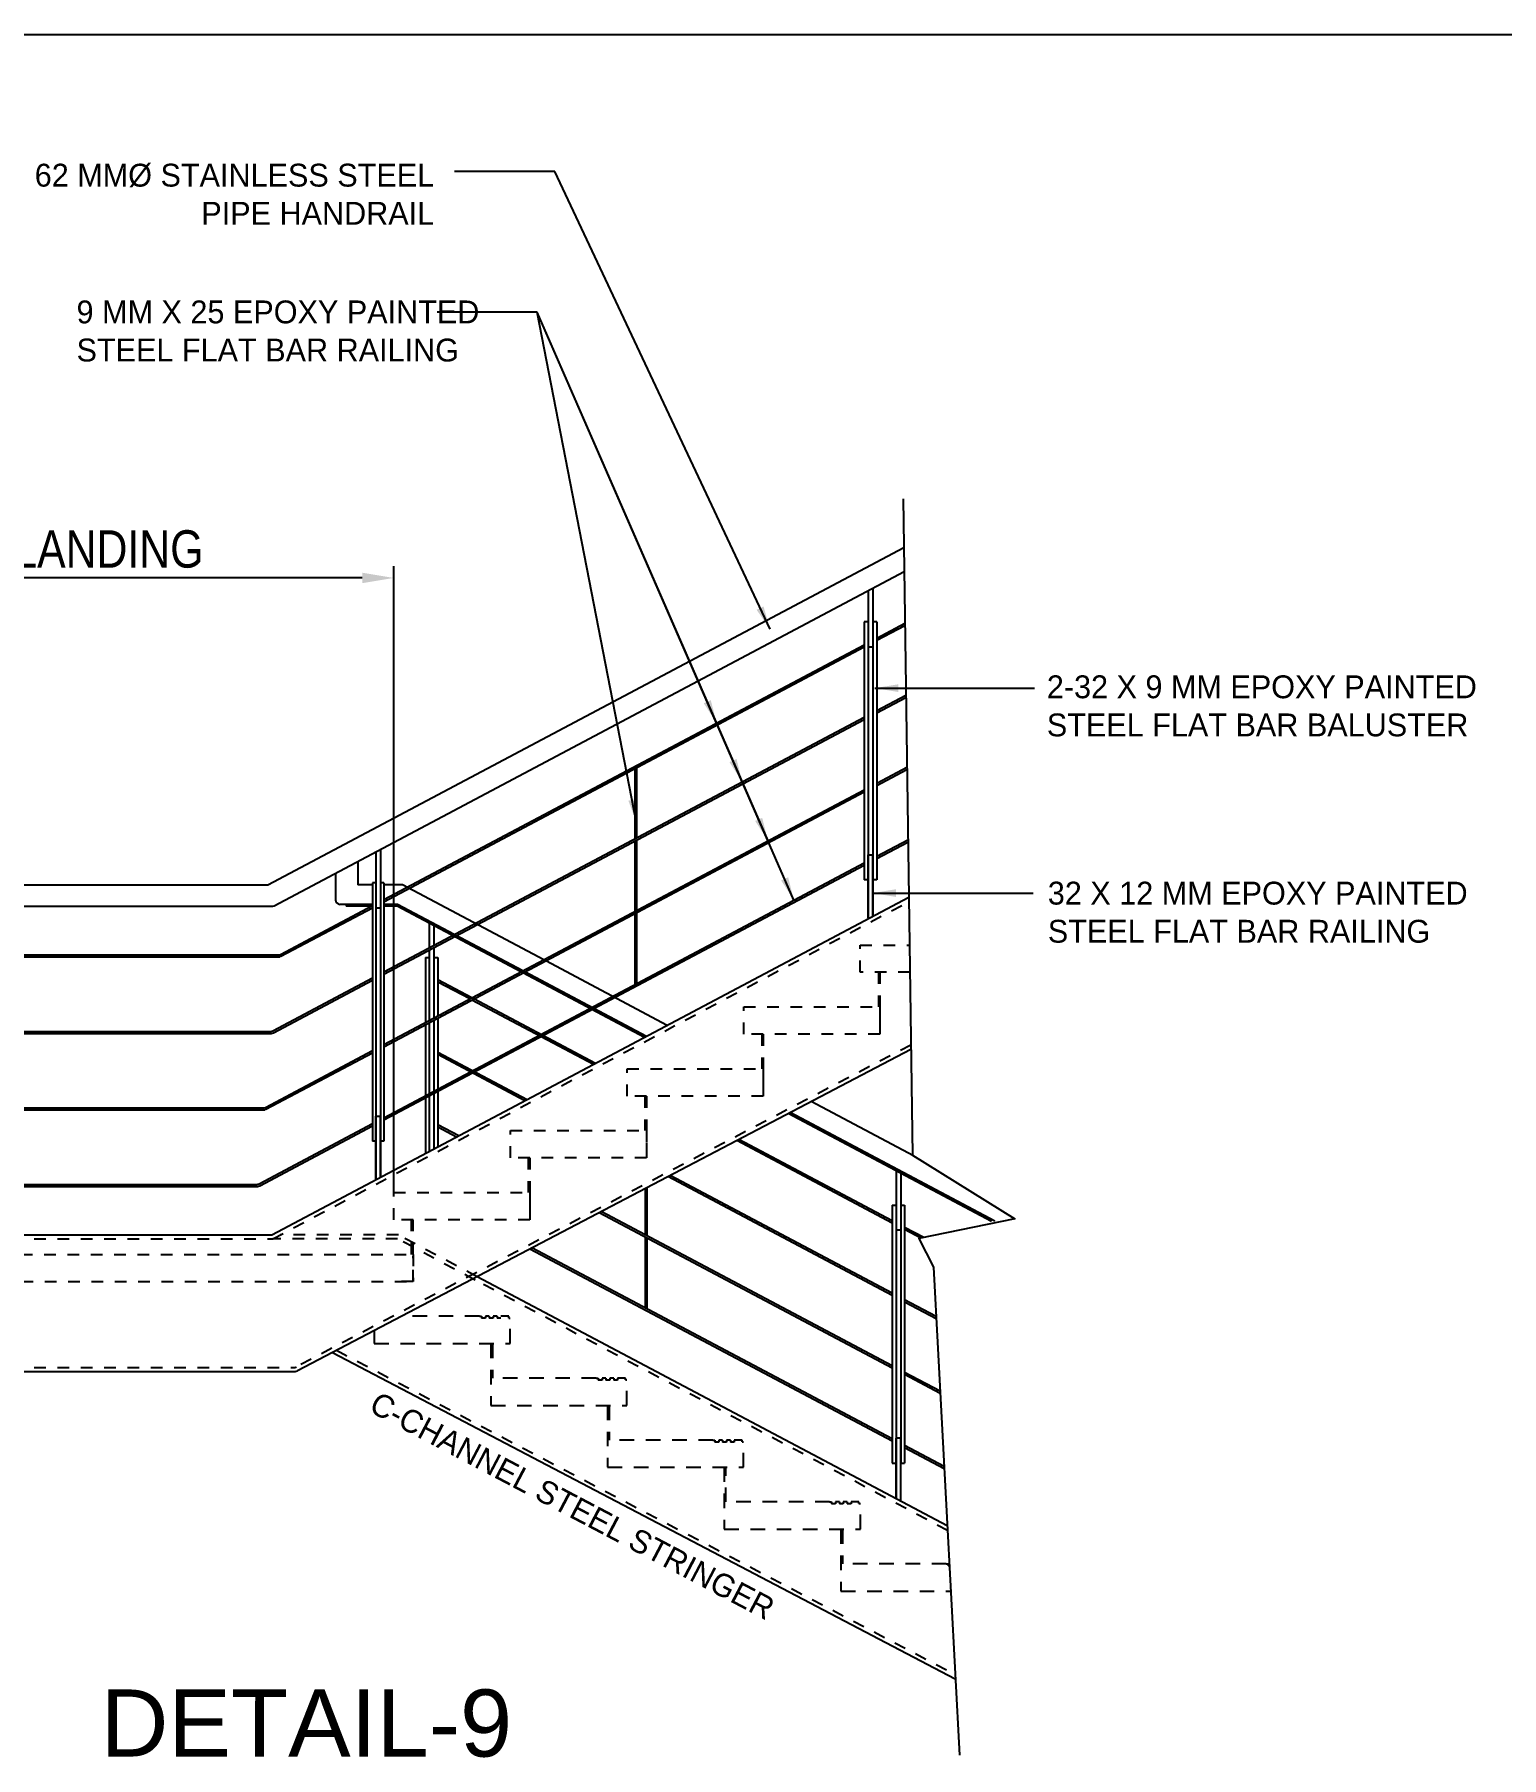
# Model space of a CAD drawing. Header units: millimetres. Extents: x 2148 to 2681, y 758 to 986.
# Drawn here: x 2634.75 to 2647.32, y 868.8 to 883.56 of the extents above; entities that cross this region are included whole.
import ezdxf

# ---------------------------------------------------------------- set-up
doc = ezdxf.new("R2010")
doc.units = ezdxf.units.MM
for name, pattern in [('27-A-2008-DD$0$LVL 11$0$xa-fp_t1_l11_39$0$HIDDEN2', [0.1875, 0.125, -0.0625]), ('27-A-2008-DD$0$LVL 5$0$HIDDEN', [0.375, 0.25, -0.125]), ('27-A-2008-DD$0$LVL 5$0$xa-fp_t1_l05-09$0$HIDDEN2', [0.1875, 0.125, -0.0625])]:
    doc.linetypes.add(name, pattern=pattern)
for name, color, linetype in [('1', 2, 'Continuous'), ('4CO', 4, 'Continuous'), ('A-DETAILS', 1, 'Continuous'), ('A-Hatch', 253, 'Continuous'), ('A-Wall', 4, 'Continuous'), ('A_TILES', 8, 'Continuous'), ("arch'l plan-pl", 8, 'Continuous'), ('TEXT', 6, 'Continuous')]:
    doc.layers.add(name, color=color, linetype=linetype)
doc.styles.add('ARIALNW', font='ARIALN.TTF')
doc.styles.add('MMTX$0$ESMX$0$X-OPTA1D', font='x-opta1d')
doc.styles.add('SWISS', font='swissl.ttf')
doc.dimstyles.new('DIM 100', dxfattribs={"dimtxt": 0.2, "dimasz": 0.2, "dimexe": 0.1, "dimexo": 0, "dimgap": 0.05, "dimtad": 1, "dimzin": 0, "dimdsep": 46, "dimtxsty": 'ARIALNW', "dimcen": 0.09, "dimclrd": 6, "dimclre": 6, "dimclrt": 13, "dimadec": 0, "dimazin": 0, "dimtfac": 1, "dimtofl": 0, "dimtmove": 2, "dimatfit": 3, "dimfxl": 1, "dimtolj": 1, "dimtzin": 0, "dimarcsym": 0})
doc.dimstyles.new('DIM 30', dxfattribs={"dimtxt": 0.32, "dimasz": 0.27, "dimexe": 0.1, "dimexo": 0, "dimgap": 0.08, "dimtad": 1, "dimlfac": 0.3, "dimrnd": 0.005, "dimzin": 1, "dimdsep": 46, "dimtxsty": 'ARIALNW', "dimcen": 0.09, "dimclrd": 6, "dimclre": 6, "dimclrt": 13, "dimadec": 0, "dimazin": 0, "dimtfac": 1, "dimtofl": 0, "dimtmove": 2, "dimatfit": 3, "dimfxl": 1, "dimtolj": 1, "dimtzin": 0, "dimarcsym": 0})

# ---------------------------------------------------------------- blocks, each defined once
blk = doc.blocks.new('*D2889')
at = {"layer": 'A-Wall', "color": 6, "lineweight": -2, "transparency": 16777216}
for p, q in [((2632.141, 873.209), (2632.141, 879.006)), ((2637.555, 878.906), (2632.411, 878.906)), ((2637.825, 873.639), (2637.825, 879.006))]:
    blk.add_line(p, q, dxfattribs=at)
at = {"layer": 'A-Wall', "color": 6, "transparency": 16777216}
for points in [[(2632.411, 878.951), (2632.411, 878.861), (2632.141, 878.906)], [(2637.555, 878.951), (2637.555, 878.861), (2637.825, 878.906)]]:
    blk.add_solid(points, dxfattribs=at)
at = {"layer": 'Defpoints', "color": 0, "transparency": 16777216}
for p in [(2632.141, 878.906), (2637.825, 873.639, 0), (2632.141, 873.209, 0)]:
    blk.add_point(p, dxfattribs=at)
at = {"layer": 'A-Wall', "color": 13, "transparency": 16777216, "insert": (2634.983, 879.152), "char_height": 0.32, "attachment_point": 5, "style": 'ARIALNW'}
blk.add_mtext('\\A1;MID-LANDING', dxfattribs=at)

msp = doc.modelspace()

# ---------------------------------------------------------------- linework, layer by layer
at = {"ltscale": 0.5}
for p, q in [((2636.7446682, 876.2753789, 0), (2642.1960063, 879.1662401)), ((2636.7990618, 876.0967071, 0), (2642.1988962, 878.9602557, 0)), ((2641.8576434, 878.5304922, 0), (2641.8576434, 876.3174952, 0)), ((2641.8909767, 878.5304922, 0), (2641.8576434, 878.5304922, 0)), ((2641.8909767, 878.5017563, 0), (2641.8909767, 876.3187592, 0)), ((2641.9643101, 878.5304922, 0), (2641.9309767, 878.5304922, 0)), ((2641.9309767, 878.5017563, 0), (2641.9309767, 876.3187592, 0)), ((2641.9643101, 878.5304922, 0), (2641.9643101, 876.3174952, 0)), ((2641.9643101, 878.3901756, 0), (2642.2051028, 878.5178687, 0)), ((2641.9643101, 878.3713104, 0), (2642.2053656, 878.4991429, 0)), ((2637.7404524, 876.1502511, 0.0000001), (2641.8576434, 878.33361, 0)), ((2637.7404524, 876.1313859, 0), (2641.8576434, 878.3147448, 0)), ((2641.9643101, 877.7690309, 0.0000001), (2642.2137531, 877.9013113, 0)), ((2641.9643101, 877.7501658, 0), (2642.2140158, 877.8825855, 0)), ((2637.7404524, 875.5291064, 0.0000001), (2641.8576434, 877.7124653, 0.0000001)), ((2637.7404524, 875.5102413, 0), (2641.8576434, 877.6936001, 0)), ((2639.8909293, 877.270967, 0), (2639.8909293, 876.6686875, 0)), ((2639.906346, 877.2791426, 0), (2639.906346, 876.6768631, 0)), ((2641.9643101, 877.1474549, 0.0000001), (2642.2224093, 877.2843257, 0.0000001)), ((2641.9643101, 877.1285897, 0), (2642.222672, 877.2655999, 0.0000001)), ((2637.7404524, 874.9075304, 0.0000001), (2641.8576434, 877.0908893, 0.0000001)), ((2637.7404524, 874.8886652, 0), (2641.8576434, 877.0720241, 0)), ((2639.8909293, 876.6498224, 0), (2639.8909293, 876.0479348, 0)), ((2639.906346, 876.6579979, 0), (2639.906346, 876.0561103, 0)), ((2641.9643101, 876.5205213, 0), (2642.2311401, 876.6620221, 0)), ((2641.9643101, 876.501003, 0), (2642.2314119, 876.6426479, 0)), ((2637.7404524, 874.2805968, 0.0000001), (2641.8576434, 876.4639556, 0)), ((2637.7404524, 874.2610785, 0.0000001), (2641.8576434, 876.4444373, 0)), ((2641.8909767, 876.4002646, 0), (2641.8909767, 875.9842423, 0)), ((2641.9309767, 876.4219775, 0), (2641.9309767, 876.0062777, 0)), ((2632.1481416, 876.2753789, 0.0000001), (2636.7446682, 876.2753789, 0)), ((2637.6439216, 876.2945193, -0.0000001), (2637.6439216, 874.0802582, -0.0000001)), ((2637.672187, 876.2945193, -0.0000001), (2637.6439216, 876.2945193, -0.0000001)), ((2637.672187, 876.2645193, -0.0000001), (2637.672187, 874.0815222, -0.0000001)), ((2637.7404524, 876.2945193, -0.0000001), (2637.712187, 876.2945193, -0.0000001)), ((2637.712187, 876.2645193, -0.0000001), (2637.712187, 874.0815222, -0.0000001)), ((2637.7404524, 876.2945193, -0.0000001), (2637.7404524, 874.0802582, -0.0000001)), ((2641.8909767, 876.3174952, 0), (2641.8576434, 876.3174952, 0)), ((2641.9643101, 876.3174952, 0), (2641.9309767, 876.3174952, 0)), ((2632.1481416, 876.0920456, 0.0000001), (2636.7803217, 876.0920456, 0)), ((2636.8537695, 875.6800405, 0.0000001), (2637.6439216, 876.0990605, 0.0000001)), ((2636.8579153, 875.6633738, 0), (2637.6439216, 876.0801953, 0)), ((2639.8909293, 876.0290696, 0), (2639.8909293, 875.4201779, 0)), ((2639.906346, 876.0372452, 0), (2639.906346, 875.4283534, 0)), ((2641.9280138, 876.0047064, 0), (2641.9280138, 876.0038832, 0)), ((2632.1438639, 875.6753789, 0.0000001), (2636.8350294, 875.6753789, 0)), ((2632.1438639, 875.6587123, 0.0000001), (2636.8391752, 875.6587123, 0)), ((2638.0960458, 875.6528059, 0.0000001), (2638.0960458, 875.0961027, 0.0000001)), ((2638.0960458, 875.6528059, 0.0000001), (2638.1293792, 875.6528059, 0.0000001)), ((2638.1693792, 875.6528059, 0.0000001), (2638.2027125, 875.6528059, 0.0000001)), ((2638.2027125, 875.6528059, 0.0000001), (2638.2027125, 875.1526683, 0.0000001)), ((2638.1293792, 875.6228059, 0.0000001), (2638.1293792, 875.1137794, 0.0000001)), ((2638.1693792, 875.6228059, 0.0000001), (2638.1693792, 875.1349915, 0.0000001)), ((2636.7892628, 875.0246877, 0.0000001), (2637.6439216, 875.4779158, 0.0000001)), ((2636.7934086, 875.008021, 0), (2637.6439216, 875.4590506, 0)), ((2638.4939174, 875.3070951, 0.0000001), (2638.2027125, 875.461522, 0.0000001)), ((2638.4761302, 875.2976626, 0.0000001), (2638.2027125, 875.4426568, 0.0000001)), ((2639.5354306, 874.7359123, 0.0000001), (2638.4939174, 875.28823, 0.0000001)), ((2639.5532178, 874.7453449, 0.0000001), (2638.5117045, 875.2976626, 0.0000001)), ((2638.0960458, 875.0772375, 0.0000001), (2638.0960458, 874.469169, 0.0000001)), ((2638.1293792, 875.0949143, 0.0000001), (2638.1293792, 874.4868458, 0.0000001)), ((2638.1693792, 875.1161264, 0.0000001), (2638.1693792, 874.5080579, 0.0000001)), ((2638.2027125, 875.1338031, 0.0000001), (2638.2027125, 874.5257347, 0.0000001)), ((2632.1438639, 875.0200262, 0.0000001), (2636.7705227, 875.0200262, 0)), ((2632.1438639, 875.0033595, 0.0000001), (2636.7746685, 875.0033595, 0)), ((2636.7249776, 874.369021, 0.0000001), (2637.6439216, 874.8563398, 0.0000001)), ((2636.7291234, 874.3523544, 0), (2637.6439216, 874.8374746, 0)), ((2638.9675671, 874.4347726, 0.0000002), (2638.2027125, 874.8403773, 0.0000002)), ((2638.94978, 874.42534, 0.0000002), (2638.2027125, 874.8215121, 0.0000002)), ((2638.1293792, 874.4673275, 0.0000001), (2638.1293792, 873.9894557, 0.0000001)), ((2638.1693792, 874.4885396, 0.0000001), (2638.1693792, 874.0106678, 0.0000001)), ((2638.2027125, 874.5062164, 0.0000001), (2638.2027125, 874.0283446, 0.0000001)), ((2632.1438639, 874.3643595, 0.0000001), (2636.7062375, 874.3643595, 0)), ((2632.1438639, 874.3476929, 0.0000001), (2636.7103833, 874.3476929, 0)), ((2638.0960458, 874.4496507, 0.0000001), (2638.0960458, 873.9717789, 0.0000001)), ((2636.670832, 873.7133738, 0.0000001), (2637.6439216, 874.2294062, 0.0000001)), ((2636.6762093, 873.6967071, 0.0000001), (2637.6439216, 874.2098879, 0.0000001)), ((2637.672187, 874.1630277, -0.0000001), (2637.672187, 873.7470053, -0.0000001)), ((2637.712187, 874.1847405, -0.0000001), (2637.712187, 873.7764508, -0.0000001)), ((2638.3815097, 874.1239846, 0.0000002), (2638.2027125, 874.2188013, 0.0000002)), ((2638.3637226, 874.114552, 0.0000002), (2638.2027125, 874.1999361, 0.0000002)), ((2637.672187, 874.0802582, -0.0000001), (2637.6439216, 874.0802582, -0.0000001)), ((2637.7404524, 874.0802582, -0.0000001), (2637.712187, 874.0802582, -0.0000001)), ((2632.1438639, 873.7087123, 0.0000001), (2636.6520919, 873.7087123, 0)), ((2632.1438639, 873.6920456, 0.0000001), (2636.6574692, 873.6920456, 0)), ((2639.9788245, 873.67178, 0.0000002), (2639.9788245, 873.2787355, 0.0000002)), ((2639.9942412, 873.6798588, 0.0000002), (2639.9942412, 873.2705599, 0.0000002)), ((2642.0960458, 873.5315938, 0.0000001), (2642.0960458, 871.3185967, 0.0000002)), ((2642.0960458, 873.5315938, 0.0000001), (2642.1293792, 873.5315938, 0.0000001)), ((2642.1293792, 873.5015938, 0.0000001), (2642.1293792, 871.3185967, 0.0000002)), ((2642.1693792, 873.5315938, 0.0000001), (2642.2027125, 873.5315938, 0.0000001)), ((2642.1693792, 873.5015938, 0.0000001), (2642.1693792, 871.3185967, 0.0000002)), ((2642.2027125, 873.5315938, 0.0000001), (2642.2027125, 871.3185967, 0.0000002)), ((2642.2027125, 873.5315938, 0.0000001), (2642.2027125, 871.3185967, 0.0000002)), ((2639.9788245, 873.2598703, 0.0000002), (2639.9788245, 872.6518019, 0.0000002)), ((2639.9942412, 873.2516948, 0.0000002), (2639.9942412, 872.6426378, 0.0000002)), ((2642.1293792, 871.423079, 0.0000001), (2642.1293792, 871.0147894, 0.0000001)), ((2642.0960458, 871.3185967, 0.0000001), (2642.1293792, 871.3185967, 0.0000001)), ((2642.1693792, 871.3185967, 0.0000001), (2642.2027125, 871.3185967, 0.0000001))]:
    msp.add_line(p, q, dxfattribs=at)
at = {"ltscale": 0.5, "extrusion": (3.05134e-08, -6.65817e-08, 1)}
msp.add_arc((2636.7803217, 876.1320456, 0.0000221), 0.04, 270, 297.93714281, dxfattribs=at)
at = {"ltscale": 0.5, "extrusion": (1.19464e-08, -5.48554e-09, 1)}
msp.add_arc((2636.8350294, 875.7153789, 0.0000268), 0.04, 270, 297.93714281, dxfattribs=at)
at = {"ltscale": 0.5, "extrusion": (2.66295e-08, -2.35807e-07, 1)}
msp.add_arc((2636.8391752, 875.6987123, -0.0001363), 0.04, 270, 297.93714281, dxfattribs=at)
at = {"ltscale": 0.5}
for centre in [(2636.7705227, 875.0600262, 0.0000221), (2636.7062375, 874.4043595, 0.0000216)]:
    msp.add_arc(centre, 0.04, 270, 297.93714281, dxfattribs=at)
at = {"ltscale": 0.5, "extrusion": (2.66295e-08, -2.74115e-07, 1)}
msp.add_arc((2636.7746685, 875.0433595, -0.0001696), 0.04, 270, 297.93714281, dxfattribs=at)
at = {"ltscale": 0.5, "extrusion": (2.66295e-08, -2.56753e-07, 1)}
msp.add_arc((2636.7103833, 874.3876929, -0.0001543), 0.04, 270, 297.93714281, dxfattribs=at)
at = {"ltscale": 0.5, "extrusion": (9.95502e-09, -1.76273e-09, 1)}
msp.add_arc((2636.6520919, 873.7487123, 0.0000248), 0.04, 270, 297.93714281, dxfattribs=at)
at = {"ltscale": 0.5, "extrusion": (9.94972e-09, -1.75275e-09, 1)}
msp.add_arc((2636.6574692, 873.7320456, 0.0000248), 0.04, 270, 297.93714281, dxfattribs=at)
at = {"layer": '1', "ltscale": 0.5}
for p, q in [((2641.8909767, 878.7961418, 0), (2641.8909767, 878.3162188, 0)), ((2641.8909767, 878.7961418, 0), (2641.8909767, 878.3162188, 0)), ((2641.9309767, 878.8173539, 0), (2641.9309767, 878.3254251, 0)), ((2641.9309767, 878.8173539, 0), (2641.9309767, 878.3162188, 0)), ((2641.8909767, 878.3162188, 0), (2641.9309767, 878.3162188, 0)), ((2637.672187, 876.5589048, -0.0000001), (2637.672187, 876.0789819, -0.0000001)), ((2637.672187, 876.5589048, -0.0000001), (2637.672187, 876.0789819, -0.0000001)), ((2637.712187, 876.5801169, -0.0000001), (2637.712187, 876.0881881, -0.0000001)), ((2637.712187, 876.5801169, -0.0000001), (2637.712187, 876.0789819, -0.0000001)), ((2641.8909767, 875.9924757, 0), (2641.8909767, 876.5317686, 0)), ((2641.8909767, 876.5317686, 0), (2641.9309767, 876.5317686, 0)), ((2641.9309767, 876.0062777, 0), (2641.9309767, 876.5317686, 0)), ((2637.672187, 876.0789819, -0.0000001), (2637.712187, 876.0789819, -0.0000001)), ((2638.1293792, 875.9469125, 0.0000001), (2638.1293792, 875.7353555, 0.0000001)), ((2638.1293792, 875.9464598, 0.0000001), (2638.1293792, 875.7353555, 0.0000001)), ((2638.1693792, 875.9257004, 0.0000001), (2638.1693792, 875.7565676, 0.0000001)), ((2638.1693792, 875.9257004, 0.0000001), (2638.1693792, 875.7565676, 0.0000001)), ((2638.1293792, 875.7164903, 0.0000001), (2638.1293792, 875.4385325, 0.0000001)), ((2638.1293792, 875.7164903, 0.0000001), (2638.1293792, 875.4477388, 0.0000001)), ((2638.1693792, 875.7377024, 0.0000001), (2638.1693792, 875.4385325, 0.0000001)), ((2638.1693792, 875.7377024, 0.0000001), (2638.1693792, 875.4385325, 0.0000001)), ((2637.672187, 873.7552387, -0.0000001), (2637.672187, 874.2945316, -0.0000001)), ((2637.672187, 874.2945316, -0.0000001), (2637.712187, 874.2945316, -0.0000001)), ((2637.712187, 873.7764508, -0.0000001), (2637.712187, 874.2945316, -0.0000001)), ((2642.1293792, 873.8257004, 0.0000001), (2642.1293792, 873.3265267, 0.0000001)), ((2642.1293792, 873.8252477, 0.0000001), (2642.1293792, 873.3173204, 0.0000001)), ((2642.1693792, 873.8044882, 0.0000001), (2642.1693792, 873.3173204, 0.0000001)), ((2642.1693792, 873.8044882, 0.0000001), (2642.1693792, 873.3173204, 0.0000001)), ((2642.1693792, 873.3173204, 0.0000001), (2642.1293792, 873.3173204, 0.0000001)), ((2642.1293792, 871.0147894, 0.0000001), (2642.1293792, 871.5328701, 0.0000001)), ((2642.1693792, 871.5328701, 0.0000001), (2642.1293792, 871.5328701, 0.0000001)), ((2642.1693792, 870.9935773, 0.0000001), (2642.1693792, 871.5328701, 0.0000001))]:
    msp.add_line(p, q, dxfattribs=at)
at = {"layer": '4CO', "ltscale": 0.5}
for p, q in [((2636.781282, 873.2753789, 0), (2642.2380554, 876.1691225, 0)), ((2642.2563372, 874.8660609, -0.0000002), (2636.9989472, 872.1110715, 0)), ((2632.1438639, 873.2753789, 0.0000001), (2636.781282, 873.2753789, 0)), ((2642.5679172, 870.7814081, 0.0000001), (2638.5388687, 872.9180247, 0.0000001)), ((2637.2991699, 872.2683949, 0), (2642.6374009, 869.471043, 0.0000001)), ((2632.1438639, 872.1065017, 0.0000001), (2636.980381, 872.1065017, 0))]:
    msp.add_line(p, q, dxfattribs=at)
at = {"layer": 'A-DETAILS', "linetype": '27-A-2008-DD$0$LVL 5$0$xa-fp_t1_l05-09$0$HIDDEN2', "ltscale": 0.5}
for p, q in [((2636.7895735, 873.2420456, 0), (2642.2385809, 876.1316708, 0)), ((2642.2558131, 874.903419, -0.0000002), (2636.9907426, 872.1444048, 0)), ((2632.1438639, 873.2420456, 0.0000001), (2636.7895735, 873.2420456, 0)), ((2642.5699757, 870.7425861, 0.0000001), (2638.5030825, 872.8992719, 0.0000001)), ((2637.3350775, 872.2872113, 0), (2642.6353484, 869.5097513, 0.0000001)), ((2632.1438639, 872.139835, 0.0000001), (2636.9721764, 872.139835, 0))]:
    msp.add_line(p, q, dxfattribs=at)
at = {"layer": 'A-DETAILS', "linetype": '27-A-2008-DD$0$LVL 5$0$xa-fp_t1_l05-09$0$HIDDEN2', "ltscale": 0.5, "extrusion": (2.97553e-08, 5.29166e-09, 1)}
msp.add_arc((2636.9721764, 872.179835, 0.0000831), 0.04, 270, 297.65553909, dxfattribs=at)
at = {"layer": 'A-Hatch', "ltscale": 0.5}
for p, q in [((2637.3253828, 876.3758168), (2637.3253828, 876.1487123, 0)), ((2637.5174228, 876.4776562, 0), (2637.5174228, 876.2753789, 0.0000001)), ((2637.6439216, 876.2753789, 0), (2637.5174228, 876.2753789, 0)), ((2637.8997504, 876.2753789, 0.0000001), (2637.7404524, 876.2753789, 0.0000001)), ((2639.1097872, 875.6336928, 0.0000001), (2637.8997504, 876.2753789, 0.0000001)), ((2637.6439216, 876.1087123, 0.0000001), (2637.3653828, 876.1087123, 0)), ((2637.4183764, 876.1087123, 0), (2637.4183764, 876.0920456, 0)), ((2637.6439216, 876.0920456, 0.0000001), (2637.4183764, 876.0920456, 0)), ((2637.8582929, 876.1087123, 0.0000001), (2637.7404524, 876.1087123, 0.0000001)), ((2637.8541471, 876.0920456, 0.0000001), (2637.7404524, 876.0920456, 0.0000001)), ((2638.9141284, 875.5299343, 0.0000001), (2637.8541471, 876.0920456, 0.0000001)), ((2638.9319156, 875.5393669, 0.0000001), (2637.8582929, 876.1087123, 0.0000001)), ((2639.9734288, 874.9681841, 0.0000001), (2638.9319156, 875.5205017, 0.0000001)), ((2639.991216, 874.9776167, 0.0000001), (2638.9497027, 875.5299343, 0.0000001)), ((2640.1690876, 875.0719426, 0.0000001), (2639.1275744, 875.6242602, 0.0000001)), ((2642.9462814, 873.3916714, 0.0000001), (2641.2049444, 874.3151077, 0.0000001)), ((2642.9462814, 873.3916714, 0.0000001), (2641.2049444, 874.3151077, 0.0000001)), ((2642.9756829, 873.3949449, 0.0000001), (2641.2228375, 874.3244841, 0.0000001)), ((2642.9756829, 873.3949449, 0.0000001), (2641.2228375, 874.3244841, 0.0000001)), ((2642.2802539, 873.9523847, 0.0000001), (2641.4017688, 874.418248, 0.0000001)), ((2642.2802539, 873.9523847, 0.0000001), (2641.4017688, 874.418248, 0.0000001)), ((2642.0960458, 873.3780103, 0.0000002), (2640.764337, 874.0842196, 0.0000002)), ((2642.0960458, 873.3968755, 0.0000002), (2640.7822301, 874.093596, 0.0000002)), ((2642.0960458, 872.7568657, 0.0000002), (2640.1751975, 873.7754974, 0.0000002)), ((2642.0960458, 872.7757309, 0.0000002), (2640.1930906, 873.7848738, 0.0000002)), ((2642.0960458, 872.1352896, 0.0000002), (2639.5856489, 873.4665608, 0.0000002)), ((2642.0960458, 872.1541548, 0.0000002), (2639.603542, 873.4759372, 0.0000002)), ((2642.3666683, 873.2533636, 0.0000002), (2642.2027125, 873.3403099, 0.0000002)), ((2642.3410462, 873.2480859, 0.0000002), (2642.2027125, 873.3214447, 0.0000002)), ((2642.0960458, 871.5077029, 0.0000002), (2638.9903992, 873.1546367, 0.0000001)), ((2642.0960458, 871.5272212, 0.0000002), (2639.0089118, 873.1643377, 0.0000001)), ((2642.4727588, 872.5759588, 0.0000002), (2642.2027125, 872.7191652, 0.0000002)), ((2642.4737881, 872.5565478, 0.0000002), (2642.2027125, 872.7003, 0.0000002)), ((2642.5066723, 871.9363984, 0.0000002), (2642.2027125, 872.0975892, 0.0000002)), ((2642.5077016, 871.9169873, 0.0000002), (2642.2027125, 872.078724, 0.0000002)), ((2642.5408781, 871.2913253, 0.0000002), (2642.2027125, 871.4706555, 0.0000002)), ((2642.5419431, 871.2712423, 0.0000002), (2642.2027125, 871.4511372, 0.0000002)), ((2642.5602098, 870.4571971, 0.0000001), (2642.5768764, 870.4571971, 0.0000001)), ((2642.5768764, 870.4571971, 0.0000001), (2642.5768764, 870.4405305, 0.0000001)), ((2642.5859926, 870.4405305, 0.0000001), (2642.5768764, 870.4405305, 0.0000001))]:
    msp.add_line(p, q, dxfattribs=at)
at = {"layer": 'A-Hatch', "linetype": '27-A-2008-DD$0$LVL 5$0$HIDDEN', "ltscale": 0.5}
for p, q in [((2638.5602098, 872.5784092, 0.0000002), (2637.8907752, 872.5784092, 0.0000002)), ((2638.5602098, 872.5784092, 0.0000002), (2638.5768764, 872.5784092, 0.0000002)), ((2638.5768764, 872.5784092, 0.0000002), (2638.5768764, 872.5617426, 0.0000002)), ((2638.6102098, 872.5617426, 0.0000002), (2638.5768764, 872.5617426, 0.0000002)), ((2638.6435431, 872.5784092, 0.0000002), (2638.6102098, 872.5784092, 0.0000002)), ((2638.6102098, 872.5784092, 0.0000002), (2638.6102098, 872.5617426, 0.0000002)), ((2638.6435431, 872.5784092, 0.0000002), (2638.6435431, 872.5617426, 0.0000002)), ((2638.6768764, 872.5617426, 0.0000002), (2638.6435431, 872.5617426, 0.0000002)), ((2638.7102098, 872.5784092, 0.0000002), (2638.6768764, 872.5784092, 0.0000002)), ((2638.6768764, 872.5784092, 0.0000002), (2638.6768764, 872.5617426, 0.0000002)), ((2638.7102098, 872.5784092, 0.0000002), (2638.7102098, 872.5617426, 0.0000002)), ((2638.7435431, 872.5617426, 0.0000002), (2638.7102098, 872.5617426, 0.0000002)), ((2638.8102098, 872.5784092, 0.0000002), (2638.7435431, 872.5784092, 0.0000002)), ((2638.8102098, 872.5638065, 0.0000002), (2638.8102098, 872.5784092, 0.0000002)), ((2638.8102098, 872.5638065, 0.0000002), (2638.8235431, 872.5638065, 0.0000002)), ((2638.6702098, 872.3450759, 0.0000001), (2638.6702098, 872.0481062, 0.0000001)), ((2639.5602098, 872.0481062, 0.0000001), (2638.6702098, 872.0481062, 0.0000001)), ((2639.5602098, 872.0481062, 0.0000001), (2639.5768764, 872.0481062, 0.0000001)), ((2639.5768764, 872.0481062, 0.0000001), (2639.5768764, 872.0314396, 0.0000001)), ((2639.6102098, 872.0314396, 0.0000001), (2639.5768764, 872.0314396, 0.0000001)), ((2639.6435431, 872.0481062, 0.0000001), (2639.6102098, 872.0481062, 0.0000001)), ((2639.6102098, 872.0481062, 0.0000001), (2639.6102098, 872.0314396, 0.0000001)), ((2639.6435431, 872.0481062, 0.0000001), (2639.6435431, 872.0314396, 0.0000001)), ((2639.6768764, 872.0314396, 0.0000001), (2639.6435431, 872.0314396, 0.0000001)), ((2639.7102098, 872.0481062, 0.0000001), (2639.6768764, 872.0481062, 0.0000001)), ((2639.6768764, 872.0481062, 0.0000001), (2639.6768764, 872.0314396, 0.0000001)), ((2639.7102098, 872.0481062, 0.0000001), (2639.7102098, 872.0314396, 0.0000001)), ((2639.7435431, 872.0314396, 0.0000001), (2639.7102098, 872.0314396, 0.0000001)), ((2639.8102098, 872.0481062, 0.0000001), (2639.7435431, 872.0481062, 0.0000001)), ((2639.7435431, 872.0481062, 0.0000001), (2639.7435431, 872.0314396, 0.0000001)), ((2639.8102098, 872.0335035, 0.0000001), (2639.8102098, 872.0481062, 0.0000001)), ((2639.8102098, 872.0335035, 0.0000001), (2639.8235431, 872.0335035, 0.0000001)), ((2639.6702098, 871.8147729, 0.0000001), (2639.6702098, 871.5178032, 0.0000001)), ((2640.5602098, 871.5178032, 0.0000001), (2639.6702098, 871.5178032, 0.0000001)), ((2640.5602098, 871.5178032, 0.0000001), (2640.5768764, 871.5178032, 0.0000001)), ((2640.5768764, 871.5178032, 0.0000001), (2640.5768764, 871.5011365, 0.0000001)), ((2640.6435431, 871.5178032, 0.0000001), (2640.6102098, 871.5178032, 0.0000001)), ((2640.6102098, 871.5178032, 0.0000001), (2640.6102098, 871.5011365, 0.0000001)), ((2640.6435431, 871.5178032, 0.0000001), (2640.6435431, 871.5011365, 0.0000001)), ((2640.7102098, 871.5178032, 0.0000001), (2640.6768764, 871.5178032, 0.0000001)), ((2640.6768764, 871.5178032, 0.0000001), (2640.6768764, 871.5011365, 0.0000001)), ((2640.7102098, 871.5178032, 0.0000001), (2640.7102098, 871.5011365, 0.0000001)), ((2640.8102098, 871.5178032, 0.0000001), (2640.7435431, 871.5178032, 0.0000001)), ((2640.7435431, 871.5178032, 0.0000001), (2640.7435431, 871.5011365, 0.0000001)), ((2640.8102098, 871.5032005, 0.0000001), (2640.8102098, 871.5178032, 0.0000001)), ((2640.8102098, 871.5032005, 0.0000001), (2640.8235431, 871.5032005, 0.0000001)), ((2640.6102098, 871.5011365, 0.0000001), (2640.5768764, 871.5011365, 0.0000001)), ((2640.6768764, 871.5011365, 0.0000001), (2640.6435431, 871.5011365, 0.0000001)), ((2640.7435431, 871.5011365, 0.0000001), (2640.7102098, 871.5011365, 0.0000001)), ((2640.6702098, 870.9875002, 0.0000001), (2640.6702098, 871.2844699, 0.0000001)), ((2641.5602098, 870.9875002, 0.0000001), (2640.6702098, 870.9875002, 0.0000001)), ((2641.5602098, 870.9875002, 0.0000001), (2641.5768764, 870.9875002, 0.0000001)), ((2641.5768764, 870.9875002, 0.0000001), (2641.5768764, 870.9708335, 0.0000001)), ((2641.6102098, 870.9708335, 0.0000001), (2641.5768764, 870.9708335, 0.0000001)), ((2641.6435431, 870.9875002, 0.0000001), (2641.6102098, 870.9875002, 0.0000001)), ((2641.6102098, 870.9875002, 0.0000001), (2641.6102098, 870.9708335, 0.0000001)), ((2641.6435431, 870.9875002, 0.0000001), (2641.6435431, 870.9708335, 0.0000001)), ((2641.6768764, 870.9708335, 0.0000001), (2641.6435431, 870.9708335, 0.0000001)), ((2641.7102098, 870.9875002, 0.0000001), (2641.6768764, 870.9875002, 0.0000001)), ((2641.6768764, 870.9875002, 0.0000001), (2641.6768764, 870.9708335, 0.0000001)), ((2641.7102098, 870.9875002, 0.0000001), (2641.7102098, 870.9708335, 0.0000001)), ((2641.7435431, 870.9708335, 0.0000001), (2641.7102098, 870.9708335, 0.0000001)), ((2641.8102098, 870.9875002, 0.0000001), (2641.7435431, 870.9875002, 0.0000001)), ((2641.7435431, 870.9875002, 0.0000001), (2641.7435431, 870.9708335, 0.0000001)), ((2641.8102098, 870.9728974, 0.0000001), (2641.8102098, 870.9875002, 0.0000001)), ((2641.8102098, 870.9728974, 0.0000001), (2641.8235431, 870.9728974, 0.0000001)), ((2641.6702098, 870.7541668, 0.0000001), (2641.6702098, 870.4571971, 0.0000001)), ((2642.5602098, 870.4571971, 0.0000001), (2641.6702098, 870.4571971, 0.0000001))]:
    msp.add_line(p, q, dxfattribs=at)
for points, elevation in [([(2638.8235431, 872.3450759), (2638.8235431, 872.5638065)], 0.0000002), ([(2637.6568764, 872.4558411), (2637.6568764, 872.3450759), (2638.8235431, 872.3450759)], 0.0000002), ([(2638.6568764, 872.3450759), (2638.6568764, 872.3450759), (2638.6568764, 871.8147729), (2639.8235431, 871.8147729)], 0.0000001), ([(2639.8235431, 871.8147729), (2639.8235431, 872.0335035)], 0.0000001), ([(2639.6568764, 871.8147729), (2639.6568764, 871.8147729), (2639.6568764, 871.2844699), (2640.8235431, 871.2844699)], 0.0000001), ([(2640.8235431, 871.2844699), (2640.8235431, 871.5032005)], 0.0000001), ([(2640.6568764, 871.2844699), (2640.6568764, 871.2844699), (2640.6568764, 870.7541668), (2641.8235431, 870.7541668)], 0.0000001), ([(2641.8235431, 870.7541668), (2641.8235431, 870.9728974)], 0.0000001), ([(2641.6568764, 870.7541668), (2641.6568764, 870.7541668), (2641.6568764, 870.2238638), (2642.5974817, 870.2238638)], 0.0000001)]:
    msp.add_lwpolyline(points, dxfattribs=dict(at, elevation=elevation))
at = {"layer": 'A-Hatch', "ltscale": 0.5, "extrusion": (-1.96206e-07, 4.00565e-08, 1)}
msp.add_arc((2637.3653828, 876.1487123, -0.0004824), 0.04, 180, 270, dxfattribs=at)
at = {"layer": 'A-Wall'}
msp.add_line((2582.0500187, 883.5634197, 0), (2679.2500187, 883.5634197, 0), dxfattribs=at)
at = {"layer": 'A-Wall', "elevation": -0.0000001}
msp.add_lwpolyline([(2638.5232535, 872.8885789), (2638.503086, 872.8992738)], dxfattribs=at)
at = {"layer": 'A-Wall', "ltscale": 0.5, "extrusion": (2.96338e-08, 5.58327e-09, 1)}
msp.add_arc((2636.980381, 872.1465017, 0.000083), 0.04, 270, 297.65553909, dxfattribs=at)
at = {"layer": 'A_TILES', "linetype": '27-A-2008-DD$0$LVL 11$0$xa-fp_t1_l11_39$0$HIDDEN2', "ltscale": 0.2}
for p, q in [((2641.9779369, 875.5268941, 0.0000001), (2641.9779369, 875.2299244, 0.0000001)), ((2640.9779369, 874.9965911, 0), (2640.9779369, 874.6996214, 0)), ((2639.9779369, 874.466288, 0), (2639.9779369, 874.1693183, 0)), ((2638.9779369, 873.935985, 0), (2638.9779369, 873.6390153, 0)), ((2637.9779369, 873.1087123, 0), (2637.9779369, 873.405682, 0)), ((2637.9912703, 873.1087123, 0), (2637.9912703, 873.405682, 0)), ((2631.8301582, 873.1087123, 0.0000001), (2637.9779369, 873.1087123, 0)), ((2637.9912703, 873.1087123, 0), (2637.9912703, 872.8753789, 0)), ((2631.8353027, 872.8753789, 0.0000001), (2637.9912703, 872.8753789, 0)), ((2637.9912703, 872.8753789, 0), (2637.8235431, 872.8753789, 0.0000001))]:
    msp.add_line(p, q, dxfattribs=at)
for points, elevation in [([(2642.2470658, 875.5268941), (2641.8227395, 875.5268941), (2641.8227395, 875.7602274), (2642.2437922, 875.7602274)], 0.0000001), ([(2641.9912703, 875.5268941), (2641.9912703, 874.9965911), (2640.8246036, 874.9965911)], 0.0000001), ([(2642.2470658, 875.5268941), (2641.8227395, 875.5268941)], 0.0000001), ([(2640.8246036, 874.9965911), (2640.8246036, 875.2299244), (2640.8379369, 875.2299244)], 0.0000001), ([(2640.8246036, 874.9965911), (2640.8246036, 875.2299244), (2640.8379369, 875.2299244)], 0.0000001), ([(2641.9912703, 875.2299244), (2641.9912703, 874.9965911), (2640.8246036, 874.9965911), (2640.8246036, 875.2299244), (2641.9779369, 875.2299244)], 0.0000001), ([(2640.9912703, 874.9965911), (2640.9912703, 874.466288), (2639.8246036, 874.466288)], 0), ([(2639.8246036, 874.466288), (2639.8246036, 874.6996214), (2639.8379369, 874.6996214)], 0), ([(2640.9912703, 874.6996214), (2640.9912703, 874.466288), (2639.8246036, 874.466288), (2639.8246036, 874.6996214), (2640.9779369, 874.6996214)], 0), ([(2639.9912703, 874.466288), (2639.9912703, 873.935985), (2638.8246036, 873.935985)], 0), ([(2638.8246036, 873.935985), (2638.8246036, 874.1693183), (2638.8379369, 874.1693183)], 0), ([(2639.9912703, 874.1693183), (2639.9912703, 873.935985), (2638.8246036, 873.935985), (2638.8246036, 874.1693183), (2639.9779369, 874.1693183)], 0), ([(2638.9912703, 873.935985), (2638.9912703, 873.405682), (2637.8246036, 873.405682)], 0), ([(2638.9912703, 873.6390153), (2638.9912703, 873.405682), (2637.8246036, 873.405682), (2637.8246036, 873.6390153), (2638.9779369, 873.6390153)], 0), ([(2638.5388687, 872.9180247), (2637.8650007, 873.2753789), (2636.8524306, 873.2753789)], -0.0000001), ([(2638.523252, 872.8885759), (2637.8567091, 873.2420456), (2636.7895735, 873.2420456)], -0.0000001), ([(2637.9912703, 872.8753789), (2637.9912703, 873.0941096)], 0)]:
    msp.add_lwpolyline(points, dxfattribs=dict(at, elevation=elevation))
at = {"layer": "arch'l plan-pl", "elevation": -0.0000002}
msp.add_lwpolyline([(2642.190139, 879.584436), (2642.2690583, 873.9593465), (2643.1461678, 873.4139263), (2642.3243922, 873.2446555), (2642.4502469, 873.0005007), (2642.6720689, 868.8172544)], dxfattribs=at)

# ---------------------------------------------------------------- texts
at = {"color": 2, "char_height": 0.196, "width": 3.75127899, "style": 'MMTX$0$ESMX$0$X-OPTA1D'}
for s, insert, attachment_point in [('62 MM%%C STAINLESS STEEL PIPE HANDRAIL', (2638.1714863, 882.4555519, 0), 3), ('9 MM X 25 EPOXY PAINTED STEEL FLAT BAR RAILING', (2635.1069928, 881.2836153, 0), 1), ('2-32 X 9 MM EPOXY PAINTED STEEL FLAT BAR BALUSTER', (2643.4215262, 878.0710484, 0), 1), ('32 X 12 MM EPOXY PAINTED STEEL FLAT BAR RAILING', (2643.429869, 876.3028903), 1)]:
    msp.add_mtext(s, dxfattribs=dict(at, insert=insert, attachment_point=attachment_point))
at = {"color": 2, "insert": (2637.6936573, 871.9406782, 0), "char_height": 0.196, "width": 4.701051077, "attachment_point": 1, "rotation": 332.24640483, "style": 'MMTX$0$ESMX$0$X-OPTA1D'}
msp.add_mtext('C-CHANNEL STEEL STRINGER ', dxfattribs=at)
at = {"layer": 'TEXT', "style": 'SWISS'}
msp.add_text('DETAIL-9', height=0.57494559, rotation=359.98971085, dxfattribs=at).set_placement((2635.3139908, 868.8059584, 0.0000001))

# ---------------------------------------------------------------- dimensions: what is measured, and where the dimension line sits
at = {"layer": 'A-Wall'}
dim = msp.add_linear_dim(base=(2632.1405417, 878.9061596, 0), p1=(2637.8246036, 873.6390153, 0), p2=(2632.1405417, 873.2093864, 0.0000002), text='MID-LANDING', dimstyle='DIM 30', dxfattribs=at)
dim.commit()
dim.dimension.update_dxf_attribs({"geometry": '*D2889', "text_midpoint": (2634.9825726, 879.1517258, 0)})

# ---------------------------------------------------------------- leaders
for points, override in [([(2641.0493325, 878.466272, 0), (2639.2041633, 882.3895797, 0), (2638.3464613, 882.3895797, 0)], {"dimgap": 0.05, "dimtad": 0}), ([(2641.2544386, 876.1440743), (2639.055306, 881.1827992), (2638.197604, 881.1827992)], {"dimgap": 0.05, "dimtad": 0}), ([(2641.0322428, 876.6531768), (2639.055306, 881.1827992), (2638.197604, 881.1827992)], {"dimgap": 0.05, "dimtad": 0}), ([(2640.8119457, 877.1579286), (2639.055306, 881.1827992), (2638.197604, 881.1827992)], {"dimgap": 0.05, "dimtad": 0}), ([(2640.5918015, 877.6623302), (2639.055306, 881.1827992), (2638.197604, 881.1827992)], {"dimgap": 0.05, "dimtad": 0}), ([(2639.906346, 876.8069654, 0), (2639.055306, 881.1827992, 0)], {"dimtad": 0}), ([(2641.9481545, 877.9616766, 0), (2643.3145505, 877.9616766, 0)], {"dimgap": 0.05, "dimtad": 0}), ([(2641.9286705, 876.2053251, 0), (2643.3049667, 876.2053251, 0)], {"dimgap": 0.05, "dimtad": 0})]:
    msp.add_leader(points, dimstyle='DIM 100', override=override, dxfattribs=at)

doc.saveas('drawing.dxf')
